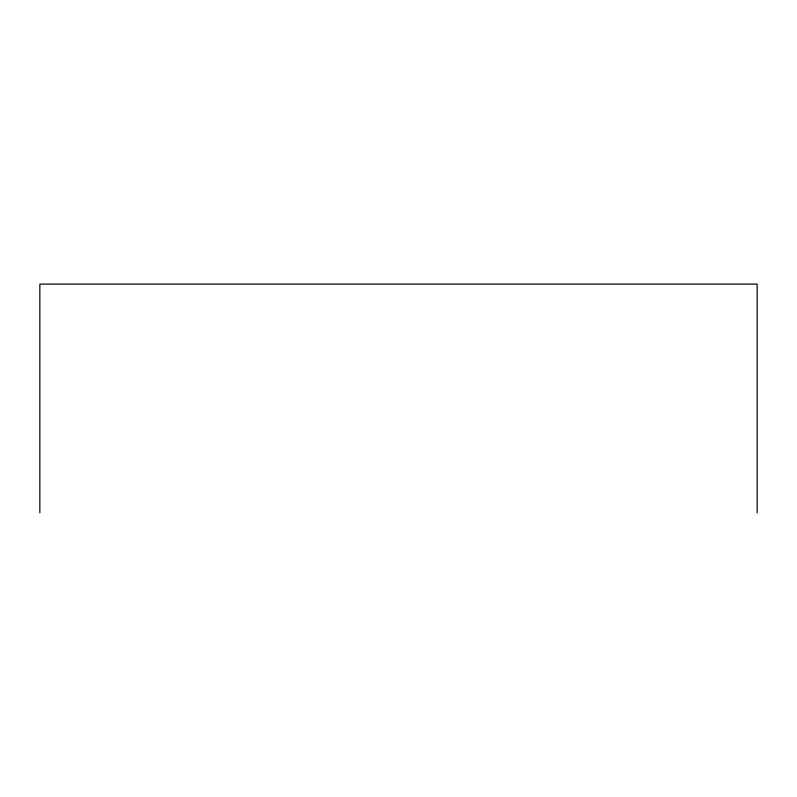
<?xml version="1.0" encoding="UTF-8"?>
<svg xmlns="http://www.w3.org/2000/svg" width="797" height="797" viewBox="0 0 797 797"><rect width="100%" height="100%" fill="white"/><g stroke="black" fill="none" stroke-linecap="round" stroke-linejoin="round"><path stroke-width="1.2" d="M757.15 512.899L757.15 284.101L39.85 284.101L39.85 512.899"/></g></svg>
